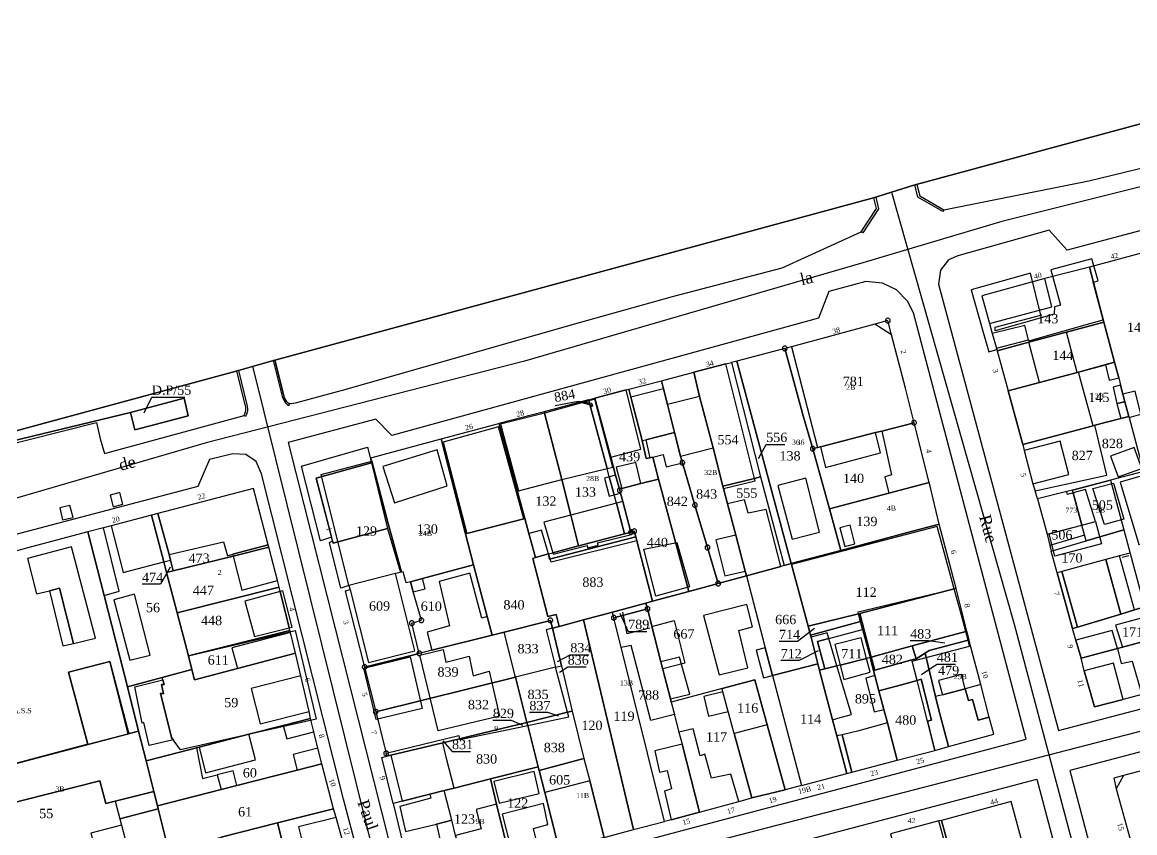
# Model space of a CAD drawing. Extents: x 351895 to 352714, y 545172 to 545744.
# Drawn here: x 352239.9 to 352478.6, y 545570.4 to 545744.2 of the extents above; entities that cross this region are included whole.
import ezdxf

# ---------------------------------------------------------------- set-up
doc = ezdxf.new("R2010")
doc.units = 0
doc.linetypes.add('CONTINU', pattern=[0])
doc.layers.get('0').update_dxf_attribs({"linetype": 'CONTINU'})
for name, color, linetype in [('1LIEUDIT', 7, 'CONTINU'), ('1PARCELLE', 7, 'CONTINU'), ('1SECTION', 7, 'CONTINU'), ('1SUBDSECT', 7, 'CONTINU'), ('1TRONFLUV', 7, 'CONTINU'), ('1ZONCOMM', 7, 'CONTINU'), ('3BATIDUR', 7, 'CONTINU'), ('3BATILEGER', 7, 'CONTINU'), ('3BORNE', 7, 'CONTINU'), ('3DPTEX', 7, 'CONTINU'), ('3ENSIMMO', 7, 'CONTINU'), ('3FLECHEPAR', 7, 'CONTINU'), ('3MURNONMI', 7, 'CONTINU'), ('3NUMVOIE', 7, 'CONTINU'), ('3PARCELLETEX', 7, 'CONTINU'), ('3PONT', 7, 'CONTINU'), ('3SENTIER', 7, 'CONTINU'), ('3TOPOLINE', 7, 'CONTINU'), ('3ZONCOMMTEX', 7, 'CONTINU')]:
    doc.layers.add(name, color=color, linetype=linetype)
doc.styles.get("Standard").update_dxf_attribs({"font": 'Times New Roman'})

# ---------------------------------------------------------------- blocks, each defined once
blk = doc.blocks.new('BORLIPRO')
blk.add_lwpolyline([(-0.07, 0.5), (-0.19, 0.47), (-0.31, 0.4), (-0.4, 0.31), (-0.47, 0.19), (-0.5, 0.07), (-0.5, -0.07), (-0.47, -0.19), (-0.4, -0.31), (-0.31, -0.4), (-0.19, -0.47), (-0.07, -0.5), (0.07, -0.5), (0.19, -0.47), (0.31, -0.4), (0.4, -0.31), (0.47, -0.19), (0.5, -0.07), (0.5, 0.07), (0.47, 0.19), (0.4, 0.31), (0.31, 0.4), (0.19, 0.47), (0.07, 0.5)], close=True)
blk = doc.blocks.new('MURNOMI')
blk.add_line((-0.75, 0.5), (0.75, 0.5))

msp = doc.modelspace()

# ---------------------------------------------------------------- linework, layer by layer
at = {"layer": '1LIEUDIT'}
msp.add_lwpolyline([(352167.6, 545176.45), (352271.47, 545200.33), (352277.59, 545178), (352369.05, 545201.61), (352548.9, 545248.03), (352713.57, 545288.68), (352691.41, 545375.12), (352651.37, 545367.44), (352560.02, 545744.2), (352557.07, 545743.31), (352431.25, 545709.25), (352422.55, 545706.55), (352293.29, 545671.55), (352285.77, 545669.4), (352171.76, 545638.49)], dxfattribs=at)
at = {"layer": '1PARCELLE'}
for points in [[(352468.92, 545691.67), (352472.04, 545679.92), (352474.31, 545671.31), (352475.19, 545667.92), (352475.6, 545666.37), (352476.1, 545664.43), (352476.52, 545662.83), (352477.34, 545659.69), (352477.41, 545659.44), (352480.54, 545647.85), (352484.85, 545648.96), (352490.68, 545650.56), (352492.13, 545650.96), (352488.48, 545664.77), (352480.61, 545694.83), (352468.92, 545691.67)], [(352468.92, 545691.67), (352459.38, 545689.22), (352445.82, 545685.53), (352447.45, 545679.59), (352448.05, 545677.47), (352448.95, 545674.3), (352449.1, 545673.76), (352455.9, 545675.62), (352472.04, 545679.92), (352468.92, 545691.67)], [(352403.54, 545674.24), (352407.5, 545659.81), (352409.52, 545652.74), (352410.55, 545653.01), (352411.21, 545653.18), (352423.03, 545656.21), (352424.34, 545656.55), (352431.27, 545658.33), (352429.43, 545665.71), (352426.44, 545677.19), (352425.65, 545680.23), (352422.87, 545679.47), (352405, 545674.63), (352403.54, 545674.24)], [(352472.04, 545679.92), (352455.9, 545675.62), (352449.1, 545673.76), (352451.46, 545665.17), (352458.23, 545666.97), (352466.55, 545669.16), (352472.38, 545670.77), (352474.31, 545671.31), (352472.04, 545679.92)], [(352393.23, 545671.53), (352404.94, 545628.12), (352415.57, 545630.95), (352413.13, 545639.88), (352409.52, 545652.74), (352407.5, 545659.81), (352403.54, 545674.24), (352393.23, 545671.53)], [(352393.23, 545671.53), (352392.07, 545671.24), (352398.36, 545646.72), (352403.39, 545627.69), (352404.94, 545628.12), (352393.23, 545671.53)], [(352477.34, 545659.69), (352475.65, 545659.24), (352470.11, 545657.78), (352469.7, 545657.67), (352454.62, 545653.64), (352451.46, 545665.17), (352458.23, 545666.97), (352466.55, 545669.16), (352472.38, 545670.77), (352474.31, 545671.31), (352475.19, 545667.92), (352475.6, 545666.37), (352476.1, 545664.43), (352476.52, 545662.83), (352477.34, 545659.69)], [(352390.24, 545644.74), (352390.38, 545644.21), (352391.24, 545640.92), (352393, 545634.22), (352395.01, 545626.52), (352395.29, 545625.48), (352389.24, 545623.85), (352386.95, 545631.57), (352384.25, 545640.66), (352381.55, 545649.76), (352381.18, 545651.19), (352379.86, 545656.22), (352378.35, 545662.24), (352377.51, 545665.58), (352377.11, 545667.34), (352384.03, 545669.17), (352385.26, 545663.96), (352388.19, 545652.94), (352390.24, 545644.74)], [(352398.36, 545646.72), (352397.05, 545646.4), (352390.24, 545644.74), (352388.19, 545652.94), (352385.26, 545663.96), (352384.03, 545669.17), (352390.9, 545670.94), (352392.07, 545671.24), (352398.36, 545646.72)], [(352389.24, 545623.85), (352382.92, 545622.15), (352376.47, 545646.26), (352375.22, 545650.95), (352374.57, 545650.81), (352373.8, 545650.64), (352372.92, 545654.49), (352370.47, 545663.83), (352370.04, 545665.52), (352377.11, 545667.34), (352377.51, 545665.58), (352378.35, 545662.24), (352379.86, 545656.22), (352381.18, 545651.19), (352381.55, 545649.76), (352384.25, 545640.66), (352386.95, 545631.57), (352389.24, 545623.85)], [(352376.47, 545646.26), (352372.65, 545645.28), (352368.53, 545644.22), (352368.04, 545644.09), (352367.24, 545647.07), (352366.19, 545650.95), (352362.78, 545663.61), (352369.46, 545665.37), (352370.04, 545665.52), (352370.47, 545663.83), (352372.92, 545654.49), (352373.8, 545650.64), (352374.57, 545650.81), (352375.22, 545650.95), (352376.47, 545646.26)], [(352359.29, 545631.93), (352359.34, 545631.95), (352369.16, 545634.51), (352367.4, 545641.08), (352366.92, 545642.85), (352365.88, 545646.72), (352365.4, 545648.5), (352361.49, 545663.04), (352361.43, 545663.24), (352351.92, 545660.66), (352351.94, 545660.41), (352355.7, 545646.14), (352357.63, 545638.51), (352359.29, 545631.93)], [(352352.86, 545630.18), (352353.73, 545630.42), (352359.29, 545631.93), (352359.34, 545631.95), (352369.16, 545634.51), (352367.4, 545641.08), (352366.92, 545642.85), (352365.88, 545646.72), (352365.4, 545648.5), (352361.49, 545663.04), (352361.43, 545663.24), (352362.78, 545663.61), (352366.19, 545650.95), (352367.24, 545647.07), (352368.04, 545644.09), (352368.28, 545643.2), (352368.75, 545641.44), (352370.52, 545634.87), (352371.24, 545635.06), (352371.55, 545633.87), (352353.05, 545629.06), (352352.86, 545630.18)], [(352350.03, 545629.41), (352352.86, 545630.18), (352353.73, 545630.42), (352359.29, 545631.93), (352357.63, 545638.51), (352355.7, 545646.14), (352351.94, 545660.41), (352351.92, 545660.66), (352342.19, 545658.16), (352347.74, 545637.8), (352348.61, 545634.61), (352350.03, 545629.41)], [(352480.54, 545647.85), (352473.46, 545646.03), (352465.29, 545643.88), (352464.08, 545643.57), (352457.77, 545642), (352457.25, 545643.69), (352472.67, 545647.05), (352470.11, 545657.78), (352475.65, 545659.24), (352477.34, 545659.69), (352477.41, 545659.44), (352480.54, 545647.85)], [(352355.15, 545614.65), (352353.66, 545614.24), (352353.25, 545615.94), (352343.31, 545613.41), (352340.71, 545612.75), (352339.65, 545616.77), (352336.74, 545627.84), (352335.03, 545634.48), (352329.76, 545654.86), (352342.19, 545658.16), (352347.74, 545637.8), (352348.61, 545634.61), (352350.03, 545629.41), (352349.45, 545629.25), (352352.7, 545616.76), (352354.49, 545617.22), (352355.15, 545614.65)], [(352409.52, 545652.74), (352413.13, 545639.88), (352425.9, 545643.25), (352434.51, 545645.53), (352431.27, 545658.33), (352424.34, 545656.55), (352423.03, 545656.21), (352411.21, 545653.18), (352410.55, 545653.01), (352409.52, 545652.74)], [(352470.11, 545657.78), (352469.7, 545657.67), (352454.62, 545653.64), (352454.9, 545652.37), (352456.79, 545645.21), (352457.25, 545643.69), (352472.67, 545647.05), (352470.11, 545657.78)], [(352336.74, 545627.84), (352325.78, 545624.91), (352323.22, 545624.22), (352322.25, 545623.97), (352321.63, 545626.39), (352321.29, 545626.3), (352318.41, 545636.72), (352314.89, 545650.06), (352314.69, 545650.83), (352329.76, 545654.86), (352335.03, 545634.48), (352336.74, 545627.84)], [(352321.29, 545626.3), (352319.98, 545625.97), (352310.01, 545623.4), (352304.05, 545647.22), (352314.89, 545650.06), (352318.41, 545636.72), (352321.29, 545626.3)], [(352484.85, 545648.96), (352480.54, 545647.85), (352473.46, 545646.03), (352476.3, 545635.39), (352480.75, 545618.86), (352481.39, 545616.76), (352482.67, 545611.97), (352485.58, 545601.45), (352487.03, 545601.83), (352492.87, 545603.43), (352496.95, 545604.43), (352493.73, 545616.16), (352484.85, 545648.96)], [(352382.92, 545622.15), (352375.15, 545620.05), (352371.79, 545632.97), (352371.55, 545633.87), (352371.24, 545635.06), (352370.52, 545634.87), (352368.75, 545641.44), (352368.28, 545643.2), (352368.04, 545644.09), (352368.53, 545644.22), (352372.65, 545645.28), (352376.47, 545646.26), (352382.92, 545622.15)], [(352403.39, 545627.69), (352402.67, 545627.5), (352395.29, 545625.48), (352395.01, 545626.52), (352393, 545634.22), (352391.24, 545640.92), (352390.38, 545644.21), (352390.24, 545644.74), (352397.05, 545646.4), (352398.36, 545646.72), (352403.39, 545627.69)], [(352413.13, 545639.88), (352415.57, 545630.95), (352429.88, 545634.77), (352436.7, 545636.58), (352434.71, 545644.7), (352434.51, 545645.53), (352425.9, 545643.25), (352413.13, 545639.88)], [(352476.3, 545635.39), (352468.18, 545633), (352467.29, 545636.37), (352465.45, 545643.28), (352465.29, 545643.88), (352473.46, 545646.03), (352476.3, 545635.39)], [(352272.31, 545626.56), (352285.17, 545629.74), (352292.79, 545631.63), (352292.67, 545632.11), (352289.51, 545644.26), (352269, 545638.89), (352271.41, 545630.06), (352271.72, 545628.85), (352272.31, 545626.56)], [(352465.29, 545643.88), (352464.08, 545643.57), (352457.77, 545642), (352459.87, 545634.42), (352460.7, 545630.76), (352468.18, 545633), (352467.29, 545636.37), (352465.45, 545643.28), (352465.29, 545643.88)], [(352253.96, 545634.93), (352257.44, 545621.31), (352262.45, 545601.73), (352276.31, 545605.4), (352275.54, 545608.35), (352273.14, 545617.54), (352270.87, 545626.21), (352270.28, 545628.48), (352267.64, 545638.54), (352258.94, 545636.24), (352257.3, 545635.81), (352253.96, 545634.93)], [(352267.64, 545638.54), (352270.28, 545628.48), (352270.87, 545626.21), (352272.31, 545626.56), (352271.72, 545628.85), (352271.41, 545630.06), (352269, 545638.89), (352267.64, 545638.54)], [(352404.94, 545628.12), (352404.99, 545627.92), (352408.58, 545614.74), (352419.37, 545617.36), (352419.66, 545617.44), (352439.9, 545622.69), (352440.29, 545622.79), (352436.7, 545636.58), (352429.88, 545634.77), (352415.57, 545630.95), (352404.94, 545628.12)], [(352216.02, 545624.88), (352226.85, 545582.16), (352227.23, 545580.66), (352228.8, 545574.5), (352230.72, 545566.99), (352230.77, 545566.8), (352232.62, 545559.57), (352232.94, 545558.31), (352233.08, 545557.78), (352236.08, 545546.26), (352238.39, 545537.4), (352276.22, 545547.11), (352272.51, 545561.81), (352271.29, 545566.66), (352269.05, 545575.54), (352268.89, 545576.17), (352268.12, 545579.22), (352266.46, 545585.82), (352264.86, 545592.18), (352262.45, 545601.73), (352257.44, 545621.31), (352253.96, 545634.93), (352216.02, 545624.88)], [(352354.49, 545617.22), (352352.7, 545616.76), (352349.45, 545629.25), (352350.03, 545629.41), (352352.86, 545630.18), (352353.05, 545629.06), (352371.55, 545633.87), (352371.79, 545632.97), (352375.15, 545620.05), (352373.74, 545619.67), (352366.55, 545617.73), (352360.32, 545616.05), (352355.15, 545614.65), (352354.49, 545617.22)], [(352480.75, 545618.86), (352478.59, 545618.2), (352475.67, 545617.3), (352466.33, 545614.49), (352465.31, 545614.22), (352461.99, 545626.13), (352460.7, 545630.76), (352468.18, 545633), (352476.3, 545635.39), (352480.75, 545618.86)], [(352270.87, 545626.21), (352273.14, 545617.54), (352295.03, 545623.06), (352294.67, 545624.47), (352292.79, 545631.63), (352285.17, 545629.74), (352272.31, 545626.56), (352270.87, 545626.21)], [(352323.22, 545624.22), (352322.25, 545623.97), (352321.63, 545626.39), (352321.29, 545626.3), (352319.98, 545625.97), (352310.01, 545623.4), (352310.23, 545622.53), (352309.18, 545622.21), (352313.35, 545605.93), (352325.09, 545608.86), (352323.5, 545615.35), (352325.56, 545615.97), (352323.8, 545622.04), (352323.22, 545624.22)], [(352340.71, 545612.75), (352327.81, 545609.54), (352325.09, 545608.86), (352323.5, 545615.35), (352325.56, 545615.97), (352323.8, 545622.04), (352323.22, 545624.22), (352325.78, 545624.91), (352336.74, 545627.84), (352339.65, 545616.77), (352340.71, 545612.75)], [(352404.94, 545628.12), (352403.39, 545627.69), (352402.67, 545627.5), (352395.29, 545625.48), (352399.36, 545610.05), (352400.93, 545604.1), (352410.61, 545606.64), (352409.17, 545612.37), (352409.06, 545612.8), (352408.58, 545614.74), (352404.99, 545627.92), (352404.94, 545628.12)], [(352400.93, 545604.1), (352407.12, 545580.55), (352403.64, 545579.64), (352399.77, 545593.53), (352397.09, 545603.17), (352390.07, 545601.31), (352379.17, 545598.41), (352378.99, 545599.14), (352376.96, 545607.09), (352374.07, 545618.41), (352373.74, 545619.67), (352375.15, 545620.05), (352382.92, 545622.15), (352389.24, 545623.85), (352395.29, 545625.48), (352399.36, 545610.05), (352400.93, 545604.1)], [(352273.14, 545617.54), (352275.54, 545608.35), (352297.35, 545613.74), (352297.2, 545614.33), (352295.26, 545622.13), (352295.03, 545623.06), (352273.14, 545617.54)], [(352440.29, 545622.79), (352439.9, 545622.69), (352419.66, 545617.44), (352419.37, 545617.36), (352419.82, 545615.67), (352420.25, 545614.02), (352421.85, 545607.98), (352422.11, 545608.05), (352430.9, 545610.46), (352442.38, 545613.56), (352442.6, 545613.62), (352440.29, 545622.79)], [(352374.07, 545618.41), (352366.85, 545616.5), (352366.55, 545617.73), (352373.74, 545619.67), (352374.07, 545618.41)], [(352482.67, 545611.97), (352476, 545610.2), (352474.93, 545609.93), (352467.11, 545607.82), (352466, 545611.72), (352465.31, 545614.22), (352466.33, 545614.49), (352475.67, 545617.3), (352478.59, 545618.2), (352480.75, 545618.86), (352481.39, 545616.76), (352482.67, 545611.97)], [(352366.55, 545617.73), (352360.32, 545616.05), (352371.08, 545571.08), (352377.75, 545572.84), (352366.85, 545616.5), (352366.55, 545617.73)], [(352379.17, 545598.41), (352380.82, 545591.97), (352381.48, 545589.4), (352385.2, 545574.81), (352379.16, 545573.21), (352377.75, 545572.84), (352366.85, 545616.5), (352374.07, 545618.41), (352376.96, 545607.09), (352378.99, 545599.14), (352379.17, 545598.41)], [(352408.58, 545614.74), (352409.06, 545612.8), (352419.82, 545615.67), (352419.37, 545617.36), (352408.58, 545614.74)], [(352353.66, 545614.24), (352352.36, 545613.89), (352354.33, 545605.91), (352345.71, 545603.76), (352343.31, 545613.41), (352353.25, 545615.94), (352353.66, 545614.24)], [(352353.66, 545614.24), (352352.36, 545613.89), (352354.33, 545605.91), (352355.59, 545606.22), (352353.66, 545614.24)], [(352360.32, 545616.05), (352355.15, 545614.65), (352353.66, 545614.24), (352355.59, 545606.22), (352357.94, 545596.5), (352360.4, 545586.36), (352360.41, 545586.31), (352361.69, 545581.52), (352364.79, 545569.41), (352371.08, 545571.08), (352360.32, 545616.05)], [(352409.06, 545612.8), (352409.17, 545612.37), (352410.61, 545606.64), (352410.96, 545605.23), (352411.02, 545605.25), (352412.12, 545605.53), (352410.56, 545611.43), (352412.97, 545612.08), (352420.25, 545614.02), (352419.82, 545615.67), (352409.06, 545612.8)], [(352421.85, 545607.98), (352421.08, 545607.79), (352415.43, 545606.36), (352414.73, 545606.18), (352412.12, 545605.53), (352410.56, 545611.43), (352412.97, 545612.08), (352420.25, 545614.02), (352421.85, 545607.98)], [(352275.54, 545608.35), (352276.31, 545605.4), (352276.88, 545603.22), (352286.08, 545605.62), (352298.56, 545608.89), (352297.45, 545613.35), (352297.35, 545613.74), (352275.54, 545608.35)], [(352343.31, 545613.41), (352340.71, 545612.75), (352327.81, 545609.54), (352325.09, 545608.86), (352313.35, 545605.93), (352315.75, 545596.37), (352345.71, 545603.76), (352343.31, 545613.41)], [(352430.9, 545610.46), (352431.76, 545607.73), (352433.63, 545608.92), (352434.51, 545609.47), (352442.87, 545611.67), (352443.08, 545611.73), (352442.6, 545613.62), (352442.38, 545613.56), (352430.9, 545610.46)], [(352433.63, 545608.92), (352433.86, 545607.98), (352435.88, 545599.59), (352436.51, 545596.97), (352438.66, 545588.9), (352448.42, 545591.51), (352447.43, 545595.22), (352445.59, 545602.19), (352443.4, 545610.47), (352443.08, 545611.73), (352442.87, 545611.67), (352434.51, 545609.47), (352433.63, 545608.92)], [(352485.58, 545601.45), (352480.15, 545600.06), (352476.14, 545598.98), (352469.99, 545597.39), (352467.79, 545605.15), (352467.11, 545607.82), (352474.93, 545609.93), (352476, 545610.2), (352482.67, 545611.97), (352485.58, 545601.45)], [(352430.9, 545610.46), (352422.11, 545608.05), (352421.85, 545607.98), (352422.6, 545605.17), (352422.84, 545605.24), (352430.79, 545607.46), (352431.76, 545607.73), (352430.9, 545610.46)], [(352262.45, 545601.73), (352264.86, 545592.18), (352266.46, 545585.82), (352277.85, 545588.76), (352288.5, 545591.51), (352295.91, 545593.42), (352301.76, 545594.94), (352301.43, 545596.4), (352299.67, 545604.06), (352298.56, 545608.89), (352286.08, 545605.62), (352276.88, 545603.22), (352276.31, 545605.4), (352262.45, 545601.73)], [(352416.85, 545583.09), (352417.96, 545583.39), (352427.68, 545585.97), (352425.57, 545593.95), (352424.8, 545596.86), (352423.74, 545600.87), (352422.88, 545604.11), (352422.6, 545605.17), (352421.85, 545607.98), (352421.08, 545607.79), (352415.43, 545606.36), (352414.73, 545606.18), (352412.12, 545605.53), (352411.02, 545605.25), (352410.96, 545605.23), (352413.78, 545594.65), (352414.71, 545591.16), (352416.85, 545583.09)], [(352433.63, 545608.92), (352431.76, 545607.73), (352430.79, 545607.46), (352422.84, 545605.24), (352422.6, 545605.17), (352422.88, 545604.11), (352423.74, 545600.87), (352428.6, 545602.12), (352431.98, 545603.04), (352432.84, 545603.31), (352435.03, 545594.58), (352434.19, 545594.31), (352435.77, 545588.05), (352438.46, 545588.85), (352438.66, 545588.9), (352436.51, 545596.97), (352435.88, 545599.59), (352433.86, 545607.98), (352433.63, 545608.92)], [(352354.33, 545605.91), (352345.71, 545603.76), (352348.21, 545594.02), (352356.91, 545596.24), (352354.33, 545605.91)], [(352357.94, 545596.5), (352356.91, 545596.24), (352354.33, 545605.91), (352355.59, 545606.22), (352357.94, 545596.5)], [(352410.61, 545606.64), (352400.93, 545604.1), (352407.12, 545580.55), (352416.85, 545583.09), (352414.71, 545591.16), (352413.78, 545594.65), (352410.96, 545605.23), (352410.61, 545606.64)], [(352345.71, 545603.76), (352315.75, 545596.37), (352316.25, 545594.38), (352317.21, 545590.55), (352317.99, 545587.44), (352333.59, 545591.25), (352333.75, 545590.58), (352334.88, 545590.85), (352341.05, 545592.32), (352348.21, 545594.02), (352345.71, 545603.76)], [(352403.64, 545579.64), (352396.5, 545577.86), (352392.69, 545591.71), (352391.4, 545596.44), (352390.26, 545600.64), (352390.07, 545601.31), (352397.09, 545603.17), (352399.77, 545593.53), (352403.64, 545579.64)], [(352423.74, 545600.87), (352424.8, 545596.86), (352425.57, 545593.95), (352427.68, 545585.97), (352435.77, 545588.05), (352434.19, 545594.31), (352435.03, 545594.58), (352432.84, 545603.31), (352431.98, 545603.04), (352428.6, 545602.12), (352423.74, 545600.87)], [(352390.07, 545601.31), (352379.17, 545598.41), (352380.82, 545591.97), (352381.48, 545589.4), (352385.2, 545574.81), (352393.65, 545577.09), (352396.5, 545577.86), (352392.69, 545591.71), (352391.4, 545596.44), (352390.26, 545600.64), (352390.07, 545601.31)], [(352266.46, 545585.82), (352268.12, 545579.22), (352268.89, 545576.17), (352282.6, 545579.67), (352285.94, 545580.52), (352298.88, 545583.82), (352304.16, 545585.17), (352303.33, 545588.57), (352302.48, 545592.02), (352301.76, 545594.94), (352295.91, 545593.42), (352288.5, 545591.51), (352277.85, 545588.76), (352266.46, 545585.82)], [(352356.91, 545596.24), (352348.21, 545594.02), (352348.36, 545593.42), (352348.42, 545593.43), (352357.18, 545595.24), (352356.91, 545596.24)], [(352360.4, 545586.36), (352350.79, 545583.79), (352350.58, 545584.56), (352348.36, 545593.42), (352348.42, 545593.43), (352357.18, 545595.24), (352356.91, 545596.24), (352357.94, 545596.5), (352360.4, 545586.36)], [(352340.35, 545581.97), (352332.55, 545579.99), (352330.46, 545579.46), (352327.36, 545578.67), (352321.45, 545577.17), (352319.51, 545576.68), (352317.08, 545586.54), (352318.13, 545586.86), (352319.01, 545587.07), (352330.15, 545589.72), (352333.75, 545590.58), (352333.81, 545590.37), (352348.36, 545593.42), (352350.58, 545584.56), (352340.35, 545581.97)], [(352348.21, 545594.02), (352341.05, 545592.32), (352334.88, 545590.85), (352333.75, 545590.58), (352333.81, 545590.37), (352348.36, 545593.42), (352348.21, 545594.02)], [(352333.75, 545590.58), (352330.15, 545589.72), (352319.01, 545587.07), (352318.13, 545586.86), (352317.99, 545587.44), (352333.59, 545591.25), (352333.75, 545590.58)], [(352364.79, 545569.41), (352355.13, 545566.82), (352352.05, 545579.05), (352350.79, 545583.79), (352360.4, 545586.36), (352360.41, 545586.31), (352361.69, 545581.52), (352364.79, 545569.41)], [(352490.11, 545586.3), (352488.51, 545585.89), (352476.21, 545582.68), (352474.14, 545582.09), (352474.67, 545579.85), (352480.03, 545560.56), (352487.04, 545562.41), (352493.76, 545564.19), (352495.12, 545564.54), (352495.75, 545564.7), (352492.89, 545575.65), (352490.11, 545586.3)], [(352268.89, 545576.17), (352269.05, 545575.54), (352271.29, 545566.66), (352282.57, 545569.49), (352294.7, 545572.53), (352306.72, 545575.55), (352304.16, 545585.17), (352298.88, 545583.82), (352285.94, 545580.52), (352282.6, 545579.67), (352268.89, 545576.17)], [(352355.13, 545566.82), (352350.97, 545565.74), (352345.45, 545564.29), (352344.77, 545564.11), (352341.69, 545576.55), (352340.35, 545581.97), (352350.58, 545584.56), (352350.79, 545583.79), (352352.05, 545579.05), (352355.13, 545566.82)], [(352344.77, 545564.11), (352334.97, 545561.49), (352332.87, 545569.84), (352332.06, 545573.09), (352330.46, 545579.46), (352332.55, 545579.99), (352340.35, 545581.97), (352341.69, 545576.55), (352344.77, 545564.11)], [(352330.46, 545579.46), (352327.36, 545578.67), (352321.45, 545577.17), (352319.51, 545576.68), (352323.87, 545558.64), (352331.43, 545560.58), (352334.97, 545561.49), (352332.87, 545569.84), (352332.06, 545573.09), (352330.46, 545579.46)], [(352437.18, 545573.06), (352438.75, 545567.31), (352440.55, 545560.74), (352455.38, 545564.97), (352452.1, 545577.1), (352437.18, 545573.06)], [(352306.72, 545575.55), (352294.7, 545572.53), (352297.32, 545562.08), (352301.35, 545563.08), (352309.63, 545565.14), (352307.25, 545573.67), (352306.72, 545575.55)], [(352294.7, 545572.53), (352282.57, 545569.49), (352285.82, 545556.24), (352287.37, 545549.92), (352299.62, 545553.07), (352297.5, 545561.35), (352297.32, 545562.08), (352294.7, 545572.53)], [(352428.96, 545553.94), (352429.12, 545552.54), (352431.77, 545541.23), (352444.79, 545545.04), (352440.55, 545560.74), (352438.75, 545567.31), (352437.18, 545573.06), (352436.59, 545572.95), (352426.19, 545570.18), (352427.77, 545564.44), (352428.96, 545553.94)]]:
    msp.add_lwpolyline(points, close=True, dxfattribs=at)
at = {"layer": '1SECTION'}
msp.add_lwpolyline([(352171.76, 545638.49), (352285.77, 545669.4), (352293.29, 545671.55), (352422.55, 545706.55), (352431.25, 545709.25), (352557.07, 545743.31), (352560.02, 545744.2), (352651.37, 545367.44), (352691.41, 545375.12), (352713.57, 545288.68), (352548.9, 545248.03), (352369.05, 545201.61), (352277.59, 545178), (352271.47, 545200.33), (352167.6, 545176.45)], dxfattribs=at)
at = {"layer": '1SUBDSECT'}
msp.add_lwpolyline([(352171.76, 545638.49), (352285.77, 545669.4), (352293.29, 545671.55), (352422.55, 545706.55), (352431.25, 545709.25), (352557.07, 545743.31), (352560.02, 545744.2), (352651.37, 545367.44), (352691.41, 545375.12), (352713.57, 545288.68), (352548.9, 545248.03), (352369.05, 545201.61), (352277.59, 545178), (352271.47, 545200.33), (352167.6, 545176.45)], dxfattribs=at)
at = {"layer": '1TRONFLUV'}
for points in [[(352432.5, 545706.96), (352437.65, 545704.01), (352468.78, 545710.2), (352499.11, 545717.59), (352524.26, 545724.01), (352558.01, 545734.45), (352562.05, 545735.81), (352560.02, 545744.2), (352557.59, 545743.45), (352431.89, 545709.42), (352432.5, 545706.96)], [(352357.7, 545679.3), (352379.42, 545685.4), (352402.98, 545691.57), (352419.96, 545699.28), (352423.21, 545704.27), (352422.64, 545706.58), (352422.55, 545706.55), (352294.08, 545671.76), (352296, 545664.06), (352296.07, 545663.84), (352296.26, 545663.43), (352296.44, 545663.12), (352296.63, 545662.87), (352296.94, 545662.54), (352297.71, 545662.43), (352298.79, 545662.65), (352309.41, 545665.54), (352357.7, 545679.3)]]:
    msp.add_lwpolyline(points, close=True, dxfattribs=at)
for points in [[(352198.27, 545643.87), (352255.8, 545658.41), (352256.64, 545654.91), (352257.51, 545651.72), (352287.49, 545659.86), (352287.66, 545660.24), (352287.78, 545660.67), (352287.84, 545661.06), (352287.84, 545661.57), (352287.78, 545662.01), (352287.75, 545662.15), (352285.94, 545669.45), (352285.77, 545669.4), (352172.12, 545638.59)], [(352172.12, 545638.59), (352263.11, 545660.5), (352274.65, 545663.57), (352275.47, 545659.8), (352264.05, 545656.81), (352263.11, 545660.5), (352172.12, 545638.59)]]:
    msp.add_lwpolyline(points, dxfattribs=at)
at = {"layer": '1ZONCOMM'}
for points in [[(352563.19, 545731.13), (352524.6, 545720.03), (352450.15, 545701.45), (352420.3, 545692.61), (352347.69, 545671.52), (352279.35, 545654.05), (352231.96, 545640.2), (352180.87, 545626.41), (352140.48, 545611), (352090.43, 545595.89), (352039.19, 545585.06), (352005.88, 545577.83), (351993.95, 545575.51)], [(352426.41, 545707.74), (352452.75, 545615.13), (352488.26, 545481.76), (352512.63, 545388.13), (352530.44, 545324), (352536.51, 545297.8), (352543.06, 545268.62), (352546.42, 545253.01), (352547.48, 545247.66)], [(352384.33, 545284.56), (352361.37, 545372.57), (352331.26, 545501.67), (352289.41, 545670.44)], [(352589.69, 545621.81), (352532.29, 545605.7), (352356.71, 545560.28), (352205.25, 545519.23), (352194.02, 545514.85)]]:
    msp.add_lwpolyline(points, dxfattribs=at)
at = {"layer": '3BATIDUR'}
for points in [[(352455.83, 545676.11), (352455.88, 545675.92), (352468.5, 545679.47), (352471.89, 545680.41), (352469.7, 545688.47), (352470.78, 545688.73), (352469.41, 545693.44), (352460.64, 545691.13), (352462.7, 545683.55), (352461.41, 545683.18), (352461.35, 545681.59), (352448.71, 545678.01), (352448.71, 545678.79), (352458.49, 545681.38), (352456.25, 545690.41), (352443.53, 545686.8), (352446.07, 545677.99), (352447.3, 545673.56), (352449.03, 545674.02), (352448.95, 545674.3), (352455.83, 545676.11)], [(352459.38, 545689.22), (352445.82, 545685.53), (352447.45, 545679.59), (352460.88, 545683.2), (352459.38, 545689.22)], [(352405, 545674.63), (352410.55, 545653.01), (352411.21, 545653.18), (352423.03, 545656.21), (352424.34, 545656.55), (352431.27, 545658.33), (352429.43, 545665.71), (352426.44, 545677.19), (352422.87, 545679.47), (352405, 545674.63)], [(352474.31, 545671.31), (352466.55, 545669.16), (352466.27, 545669.09), (352463.99, 545677.78), (352472.04, 545679.92), (352474.31, 545671.31)], [(352455.9, 545675.62), (352449.1, 545673.76), (352451.46, 545665.17), (352458.23, 545666.97), (352455.9, 545675.62)], [(352474.31, 545671.31), (352472.38, 545670.77), (352473.13, 545667.44), (352475.19, 545667.92), (352474.31, 545671.31)], [(352390.9, 545670.94), (352384.03, 545669.17), (352385.26, 545663.96), (352388.19, 545652.94), (352390.24, 545644.74), (352397.05, 545646.4), (352390.9, 545670.94)], [(352458.23, 545666.97), (352451.46, 545665.17), (352454.62, 545653.64), (352469.7, 545657.67), (352466.55, 545669.16), (352458.23, 545666.97)], [(352369.46, 545665.37), (352362.78, 545663.61), (352366.19, 545650.95), (352372.66, 545652.67), (352369.46, 545665.37)], [(352377.51, 545665.58), (352370.47, 545663.83), (352372.92, 545654.49), (352373.74, 545654.69), (352379.86, 545656.22), (352378.35, 545662.24), (352377.51, 545665.58)], [(352263.11, 545660.5), (352264.05, 545656.81), (352275.47, 545659.8), (352274.65, 545663.57), (352263.11, 545660.5)], [(352361.49, 545663.04), (352351.94, 545660.41), (352355.7, 545646.14), (352365.4, 545648.5), (352361.49, 545663.04)], [(352361.49, 545663.04), (352365.4, 545648.5), (352366.64, 545648.8), (352362.74, 545663.39), (352361.49, 545663.04)], [(352385.26, 545663.96), (352378.35, 545662.24), (352379.86, 545656.22), (352381.18, 545651.19), (352388.19, 545652.94), (352385.26, 545663.96)], [(352351.94, 545660.41), (352342.53, 545658.04), (352346.4, 545643.75), (352355.7, 545646.14), (352351.94, 545660.41)], [(352347.53, 545637.74), (352342.12, 545657.42), (352330.21, 545654.15), (352335.33, 545634.56), (352347.53, 545637.74)], [(352425.9, 545643.25), (352434.51, 545645.53), (352431.27, 545658.33), (352424.34, 545656.55), (352426.45, 545647.12), (352425.01, 545646.7), (352425.9, 545643.25)], [(352411.21, 545653.18), (352412.3, 545648.75), (352424.11, 545651.84), (352423.03, 545656.21), (352411.21, 545653.18)], [(352306.27, 545633.82), (352303.88, 545633), (352299.84, 545648.98), (352313.98, 545653.07), (352314.81, 545649.75), (352302.98, 545646.46), (352306.27, 545633.82)], [(352317.3, 545648.92), (352319.81, 545641.15), (352331.1, 545644.83), (352328.97, 545652.54), (352317.3, 545648.92)], [(352454.9, 545652.37), (352456.79, 545645.21), (352464.48, 545647.24), (352462.6, 545654.35), (352454.9, 545652.37)], [(352473.44, 545651.14), (352475.05, 545646.7), (352480.17, 545648.48), (352478.54, 545653.02), (352473.44, 545651.14)], [(352372.65, 545645.28), (352371.54, 545649.8), (352367.36, 545648.78), (352368.53, 545644.22), (352372.65, 545645.28)], [(352306.62, 545632.48), (352302.98, 545646.46), (352314.81, 545649.75), (352318.27, 545635.67), (352306.62, 545632.48)], [(352486.81, 545637.52), (352483.69, 545647.92), (352475.52, 545645.56), (352479.54, 545632.19), (352480.32, 545632.36), (352480.24, 545632.77), (352483.51, 545633.38), (352482.88, 545636.8), (352486.81, 545637.52)], [(352397.05, 545646.4), (352390.24, 545644.74), (352390.38, 545644.21), (352397.17, 545645.9), (352397.05, 545646.4)], [(352472.16, 545636.48), (352469.62, 545644.2), (352474.07, 545645.34), (352476.33, 545637.65), (352472.16, 545636.48)], [(352258.75, 545642.82), (352259.4, 545640.3), (352261.48, 545640.84), (352260.84, 545643.36), (352258.75, 545642.82)], [(352269, 545638.89), (352271.41, 545630.06), (352283.05, 545632.79), (352283.91, 545629.81), (352285.07, 545630.12), (352292.67, 545632.11), (352289.51, 545644.26), (352269, 545638.89)], [(352457.77, 545642), (352459.87, 545634.42), (352467.29, 545636.37), (352465.45, 545643.28), (352464.24, 545642.94), (352464.08, 545643.57), (352457.77, 545642)], [(352465.45, 545643.28), (352467.29, 545636.37), (352470.22, 545637.14), (352468.09, 545644.03), (352465.45, 545643.28)], [(352247.94, 545640.1), (352248.56, 545637.47), (352250.79, 545638.04), (352250.13, 545640.61), (352247.94, 545640.1)], [(352369.16, 545634.51), (352367.4, 545641.08), (352357.63, 545638.51), (352359.29, 545631.93), (352359.34, 545631.95), (352369.16, 545634.51)], [(352370.52, 545634.87), (352368.75, 545641.44), (352367.4, 545641.08), (352369.16, 545634.51), (352370.52, 545634.87)], [(352402.67, 545627.5), (352399.53, 545639.74), (352395.71, 545638.92), (352394.92, 545641.81), (352391.24, 545640.92), (352393, 545634.22), (352395.01, 545626.52), (352395.29, 545625.48), (352402.67, 545627.5)], [(352258.94, 545636.24), (352261.55, 545626.24), (352270.28, 545628.48), (352267.64, 545638.54), (352258.94, 545636.24)], [(352270.28, 545628.48), (352271.72, 545628.85), (352271.41, 545630.06), (352269, 545638.89), (352267.64, 545638.54), (352270.28, 545628.48)], [(352353.73, 545630.42), (352359.29, 545631.93), (352357.63, 545638.51), (352351.85, 545636.99), (352353.73, 545630.42)], [(352253.96, 545634.93), (352257.44, 545621.31), (352260.68, 545622.19), (352257.3, 545635.81), (352253.96, 545634.93)], [(352318.27, 545635.67), (352321.03, 545626.24), (352319.98, 545625.97), (352310.01, 545623.4), (352308.25, 545622.86), (352305.83, 545632.65), (352306.49, 545632.98), (352306.62, 545632.48), (352318.27, 545635.67)], [(352404.99, 545627.92), (352408.58, 545614.74), (352419.37, 545617.36), (352419.27, 545617.75), (352439.9, 545622.69), (352436.22, 545636.05), (352404.99, 545627.92)], [(352370.52, 545634.87), (352369.16, 545634.51), (352359.34, 545631.95), (352359.29, 545631.93), (352353.73, 545630.42), (352353.82, 545630.11), (352361.09, 545631.98), (352361.21, 545631.5), (352363.49, 545632.08), (352363.37, 545632.54), (352370.64, 545634.39), (352370.52, 545634.87)], [(352395.01, 545626.52), (352393, 545634.22), (352388.75, 545633.23), (352390.69, 545625.47), (352395.01, 545626.52)], [(352250.89, 545611.01), (352255.62, 545612.12), (352250.45, 545631.7), (352241.02, 545629.23), (352242.97, 545621.62), (352245.73, 545622.3), (352247.87, 545622.83), (352250.89, 545611.01)], [(352292.67, 545632.11), (352285.07, 545630.12), (352285.17, 545629.74), (352292.79, 545631.63), (352292.67, 545632.11)], [(352285.17, 545629.74), (352286.99, 545622.44), (352294.67, 545624.47), (352292.79, 545631.63), (352285.17, 545629.74)], [(352383.08, 545623.14), (352375.88, 545621.14), (352373.3, 545631.18), (352380.36, 545632.61), (352383.08, 545623.14)], [(352475.67, 545617.3), (352472.47, 545628.98), (352463.01, 545626.4), (352466.33, 545614.49), (352475.67, 545617.3)], [(352310.01, 545623.4), (352310.23, 545622.53), (352314.18, 545606.92), (352324.12, 545609.42), (352319.98, 545625.97), (352310.01, 545623.4)], [(352340.71, 545612.75), (352339.65, 545616.77), (352338.49, 545616.42), (352335.97, 545626.04), (352329.39, 545624.3), (352331.59, 545614.75), (352326.81, 545613.42), (352327.81, 545609.54), (352340.71, 545612.75)], [(352323.22, 545624.22), (352323.8, 545622.04), (352326.33, 545622.74), (352325.78, 545624.91), (352323.22, 545624.22)], [(352263.99, 545621.55), (352259.55, 545620.35), (352262.97, 545607.39), (352267.32, 545608.51), (352263.99, 545621.55)], [(352297.2, 545614.33), (352295.26, 545622.13), (352287.69, 545620.09), (352289.75, 545612.46), (352297.2, 545614.33)], [(352297.2, 545614.33), (352297.85, 545614.49), (352295.8, 545622.28), (352295.26, 545622.13), (352297.2, 545614.33)], [(352439.9, 545622.69), (352419.66, 545617.44), (352422.11, 545608.05), (352430.9, 545610.46), (352442.38, 545613.56), (352441.44, 545617.09), (352439.9, 545622.69)], [(352374.81, 545594.46), (352370.55, 545610.57), (352368.44, 545610.12), (352366.85, 545616.5), (352366.55, 545617.73), (352373.74, 545619.67), (352374.07, 545618.41), (352376.96, 545607.09), (352378.99, 545599.14), (352379.17, 545598.41), (352379.85, 545595.76), (352374.81, 545594.46)], [(352395.41, 545619.37), (352386.11, 545616.98), (352389.47, 545604.26), (352395.64, 545605.79), (352393.68, 545613.81), (352396.64, 545614.57), (352395.41, 545619.37)], [(352408.58, 545614.74), (352409.06, 545612.8), (352419.82, 545615.67), (352419.37, 545617.36), (352408.58, 545614.74)], [(352481.39, 545616.76), (352474.54, 545614.89), (352476, 545610.2), (352482.67, 545611.97), (352481.39, 545616.76)], [(352382.09, 545606.76), (352377.35, 545605.55), (352375.03, 545614.66), (352379.77, 545615.89), (352382.09, 545606.76)], [(352275.54, 545608.35), (352298.49, 545613.75), (352302.99, 545594.76), (352273.85, 545588.17), (352271.89, 545590.82), (352269.59, 545600.34), (352270.21, 545600.19), (352269.74, 545602.2), (352270.36, 545602.2), (352269.9, 545603.7), (352276.31, 545605.4), (352275.54, 545608.35)], [(352409.17, 545612.37), (352410.61, 545606.64), (352410.96, 545605.23), (352411.02, 545605.25), (352412.12, 545605.53), (352410.56, 545611.43), (352412.97, 545612.08), (352412.62, 545613.25), (352409.17, 545612.37)], [(352412.97, 545612.08), (352410.56, 545611.43), (352412.12, 545605.53), (352414.73, 545606.18), (352412.97, 545612.08)], [(352421.08, 545607.79), (352419.91, 545612.23), (352414.3, 545610.74), (352415.43, 545606.36), (352421.08, 545607.79)], [(352442.38, 545613.56), (352430.9, 545610.46), (352431.76, 545607.73), (352433.63, 545608.92), (352434.51, 545609.47), (352442.87, 545611.67), (352442.38, 545613.56)], [(352442.87, 545611.67), (352434.51, 545609.47), (352433.63, 545608.92), (352433.86, 545607.98), (352443.21, 545610.42), (352442.87, 545611.67)], [(352474.93, 545609.93), (352473.79, 545613.77), (352466, 545611.72), (352467.11, 545607.82), (352474.93, 545609.93)], [(352485.58, 545601.45), (352482.67, 545611.97), (352476, 545610.2), (352474.93, 545609.93), (352475.76, 545606.68), (352478.07, 545607.17), (352480.15, 545600.06), (352485.58, 545601.45)], [(352325.23, 545608.47), (352330.22, 545609.71), (352330.76, 545606.97), (352335.77, 545608.26), (352336.68, 545604.05), (352340.1, 545605.03), (352342.3, 545595.4), (352329.14, 545592.24), (352325.23, 545608.47)], [(352422.11, 545608.05), (352422.84, 545605.24), (352430.79, 545607.46), (352431.76, 545607.73), (352430.9, 545610.46), (352422.11, 545608.05)], [(352226.85, 545582.16), (352227.23, 545580.66), (352228.8, 545574.5), (352256.51, 545581.56), (352257.82, 545576.68), (352259.85, 545577.18), (352268.12, 545579.22), (352266.46, 545585.82), (352264.86, 545592.18), (352262.61, 545591.65), (352258.7, 545607.12), (352249.79, 545604.83), (352253.95, 545589.38), (352237.62, 545585.03), (352234.78, 545595.71), (352226, 545593.51), (352228.77, 545582.7), (352226.85, 545582.16)], [(352325.75, 545597.07), (352315.86, 545594.7), (352313.17, 545605.71), (352323.17, 545608.1), (352325.75, 545597.07)], [(352376.96, 545607.09), (352378.99, 545599.14), (352383.14, 545600.15), (352380.96, 545608.06), (352376.96, 545607.09)], [(352421.08, 545607.79), (352415.43, 545606.36), (352416.22, 545603.28), (352421.86, 545604.83), (352421.08, 545607.79)], [(352422.84, 545605.24), (352422.6, 545605.17), (352422.88, 545604.11), (352423.74, 545600.87), (352428.6, 545602.12), (352431.98, 545603.04), (352430.86, 545607.19), (352430.79, 545607.46), (352422.84, 545605.24)], [(352431.76, 545607.73), (352430.79, 545607.46), (352430.86, 545607.19), (352433.86, 545607.98), (352433.63, 545608.92), (352431.76, 545607.73)], [(352410.96, 545605.23), (352413.78, 545594.65), (352414.91, 545594.95), (352417.84, 545595.74), (352414.73, 545606.18), (352412.12, 545605.53), (352411.02, 545605.25), (352410.96, 545605.23)], [(352476.14, 545598.98), (352474.09, 545606.77), (352467.79, 545605.15), (352469.99, 545597.39), (352476.14, 545598.98)], [(352264.02, 545601.72), (352270.04, 545603.22), (352270.36, 545602.2), (352269.74, 545602.2), (352270.21, 545600.19), (352269.59, 545600.34), (352271.89, 545590.82), (352272.26, 545590.32), (352267.14, 545589.14), (352265.95, 545594.07), (352265.65, 545593.94), (352264.02, 545601.72)], [(352299.67, 545604.06), (352289.03, 545601.33), (352290.92, 545593.75), (352301.43, 545596.4), (352299.67, 545604.06)], [(352422.88, 545604.11), (352420.95, 545603.56), (352422.7, 545596.32), (352424.8, 545596.86), (352423.74, 545600.87), (352422.88, 545604.11)], [(352431.98, 545603.04), (352428.6, 545602.12), (352423.74, 545600.87), (352424.8, 545596.86), (352425.57, 545593.95), (352427.68, 545585.97), (352435.77, 545588.05), (352434.19, 545594.31), (352431.98, 545603.04)], [(352435.88, 545599.59), (352436.51, 545596.97), (352438.66, 545588.9), (352448.42, 545591.51), (352447.43, 545595.22), (352445.01, 545594.57), (352443.84, 545598.98), (352442.93, 545598.73), (352442.25, 545601.29), (352437.36, 545599.99), (352435.88, 545599.59)], [(352393.65, 545577.09), (352391.99, 545582.96), (352387.83, 545582.09), (352386.4, 545587.25), (352385.35, 545586.93), (352383.87, 545592.7), (352380.82, 545591.97), (352381.48, 545589.4), (352385.2, 545574.81), (352393.65, 545577.09)], [(352403.64, 545579.64), (352399.77, 545593.53), (352392.69, 545591.71), (352396.5, 545577.86), (352403.64, 545579.64)], [(352417.96, 545583.39), (352427.68, 545585.97), (352425.57, 545593.95), (352419.11, 545592.19), (352415.84, 545591.43), (352417.96, 545583.39)], [(352226.85, 545582.16), (352264.86, 545592.18), (352268.12, 545579.22), (352257.82, 545576.68), (352256.51, 545581.56), (352228.8, 545574.5), (352226.85, 545582.16)], [(352277.85, 545588.76), (352279.25, 545583.27), (352289.94, 545586.07), (352288.5, 545591.51), (352277.85, 545588.76)], [(352416.85, 545583.09), (352417.96, 545583.39), (352415.84, 545591.43), (352414.71, 545591.16), (352416.85, 545583.09)], [(352268.89, 545576.17), (352268.12, 545579.22), (352266.46, 545585.82), (352277.28, 545588.61), (352278.6, 545582.02), (352281.74, 545582.82), (352282.6, 545579.67), (352268.89, 545576.17)], [(352330.15, 545589.72), (352319.01, 545587.07), (352321.45, 545577.17), (352327.36, 545578.67), (352330.46, 545579.46), (352332.55, 545579.99), (352330.92, 545586.33), (352330.15, 545589.72)], [(352385.2, 545574.81), (352381.48, 545589.4), (352375.68, 545587.96), (352376.64, 545583.4), (352378.26, 545583.77), (352379.26, 545579.84), (352377.69, 545579.33), (352379.16, 545573.21), (352385.2, 545574.81)], [(352476.21, 545582.68), (352474.67, 545579.85), (352480.03, 545560.56), (352487.04, 545562.41), (352493.76, 545564.19), (352488.51, 545585.89), (352476.21, 545582.68)], [(352349.76, 545583.52), (352341.12, 545581.41), (352342.21, 545576.73), (352350.81, 545578.83), (352349.76, 545583.52)], [(352364.79, 545569.41), (352361.69, 545581.52), (352352.05, 545579.05), (352355.13, 545566.82), (352364.79, 545569.41)], [(352328.79, 545572.28), (352332.06, 545573.09), (352330.46, 545579.46), (352327.36, 545578.67), (352327.58, 545577.83), (352320.91, 545576.06), (352322.14, 545570.64), (352328.79, 545572.28)], [(352344.77, 545564.11), (352341.69, 545576.55), (352337.28, 545575.41), (352338.35, 545571.24), (352332.87, 545569.84), (352334.97, 545561.49), (352344.77, 545564.11)], [(352350.97, 545565.74), (352349.63, 545571.35), (352352.72, 545572.2), (352351.72, 545576.69), (352342.87, 545574.37), (352345.45, 545564.29), (352350.97, 545565.74)], [(352440.55, 545560.74), (352455.38, 545564.97), (352452.1, 545577.1), (352437.18, 545573.05), (352438.75, 545567.31), (352440.55, 545560.74)], [(352260.83, 545573.38), (352264.4, 545559.83), (352272.51, 545561.81), (352271.29, 545566.66), (352269.05, 545575.54), (352260.83, 545573.38)], [(352309.63, 545565.14), (352307.25, 545573.67), (352299.2, 545571.66), (352301.35, 545563.08), (352309.63, 545565.14)], [(352426.19, 545570.18), (352427.77, 545564.44), (352428.96, 545553.94), (352429.12, 545552.54), (352431.77, 545541.23), (352444.79, 545545.04), (352440.55, 545560.74), (352438.75, 545567.31), (352438.18, 545567.16), (352436.59, 545572.95), (352426.19, 545570.18)]]:
    msp.add_lwpolyline(points, close=True, dxfattribs=at)
at = {"layer": '3BATILEGER'}
for points in [[(352448.05, 545677.47), (352448.95, 545674.3), (352455.83, 545676.11), (352455.04, 545679.17), (352448.05, 545677.47)], [(352475.6, 545666.37), (352473.98, 545665.95), (352474.83, 545662.45), (352476.52, 545662.83), (352476.1, 545664.43), (352475.6, 545666.37)], [(352476.1, 545664.43), (352476.52, 545662.83), (352477.34, 545659.69), (352477.41, 545659.44), (352479.96, 545660.15), (352478.74, 545665.11), (352476.1, 545664.43)], [(352474.83, 545662.45), (352475.65, 545659.24), (352477.34, 545659.69), (352476.52, 545662.83), (352474.83, 545662.45)], [(352379.86, 545656.22), (352373.74, 545654.69), (352374.57, 545650.81), (352375.22, 545650.95), (352377.43, 545651.55), (352378.1, 545648.89), (352381.55, 545649.76), (352381.18, 545651.19), (352379.86, 545656.22)], [(352365.88, 545646.72), (352364.81, 545646.45), (352365.85, 545642.58), (352366.92, 545642.85), (352365.88, 545646.72)], [(352367.24, 545647.07), (352365.88, 545646.72), (352366.92, 545642.85), (352368.28, 545643.2), (352368.04, 545644.09), (352367.24, 545647.07)], [(352411.01, 545634.84), (352408.04, 545646.42), (352402.08, 545644.89), (352405.15, 545633.33), (352411.01, 545634.84)], [(352350.03, 545629.41), (352348.61, 545634.61), (352347.74, 545637.8), (352347.53, 545637.74), (352335.33, 545634.56), (352335.03, 545634.48), (352336.74, 545627.84), (352339.65, 545616.77), (352340.71, 545612.75), (352343.31, 545613.41), (352353.24, 545615.94), (352353.66, 545614.24), (352355.15, 545614.65), (352354.49, 545617.22), (352352.7, 545616.76), (352349.45, 545629.25), (352350.03, 545629.41)], [(352415.36, 545635.8), (352416.39, 545631.78), (352418.57, 545632.34), (352417.54, 545636.36), (352415.36, 545635.8)], [(352460.26, 545634.52), (352470.22, 545637.14), (352471.48, 545632.34), (352461.49, 545629.72), (352460.26, 545634.52)], [(352352.86, 545630.18), (352351.35, 545635.32), (352348.61, 545634.61), (352350.03, 545629.41), (352352.86, 545630.18)], [(352375.15, 545620.05), (352371.79, 545632.97), (352353.37, 545628.45), (352352.86, 545630.18), (352350.03, 545629.41), (352349.45, 545629.25), (352352.7, 545616.76), (352354.49, 545617.22), (352355.15, 545614.65), (352360.32, 545616.05), (352366.55, 545617.73), (352373.74, 545619.67), (352375.15, 545620.05)], [(352478.59, 545618.2), (352475.36, 545629.78), (352472.47, 545628.98), (352475.67, 545617.3), (352478.59, 545618.2)], [(352461.99, 545626.14), (352465.31, 545614.22), (352466.33, 545614.49), (352463.01, 545626.4), (352461.99, 545626.14)], [(352250.89, 545611.01), (352247.87, 545622.83), (352245.73, 545622.3), (352248.61, 545610.47), (352250.89, 545611.01)], [(352286.08, 545605.62), (352298.56, 545608.89), (352297.45, 545613.35), (352284.9, 545610.03), (352286.08, 545605.62)], [(352399.36, 545610.05), (352397.42, 545609.54), (352398.99, 545603.59), (352400.93, 545604.1), (352399.36, 545610.05)], [(352253.97, 545589.31), (352249.79, 545604.83), (352258.7, 545607.12), (352262.78, 545591.63), (352253.97, 545589.31)], [(352437.36, 545599.99), (352442.25, 545601.29), (352441.43, 545604.34), (352436.54, 545603.03), (352437.36, 545599.99)], [(352445.59, 545602.19), (352442.25, 545601.29), (352442.93, 545598.73), (352443.84, 545598.98), (352445.01, 545594.57), (352447.43, 545595.22), (352445.59, 545602.19)], [(352391.4, 545596.44), (352390.26, 545600.64), (352386.16, 545599.64), (352387.2, 545595.41), (352391.4, 545596.44)], [(352295.91, 545593.42), (352296.65, 545590.52), (352302.48, 545592.02), (352301.76, 545594.94), (352295.91, 545593.42)], [(352298.88, 545583.82), (352304.16, 545585.17), (352303.33, 545588.57), (352298.06, 545587.22), (352298.88, 545583.82)], [(352282.6, 545579.67), (352285.94, 545580.52), (352285.13, 545583.69), (352281.74, 545582.82), (352282.6, 545579.67)], [(352254.12, 545541.44), (352252.74, 545546.55), (352253.45, 545546.74), (352249.51, 545561.33), (352238.29, 545558.41), (352235.78, 545568.19), (352230.77, 545566.8), (352228.8, 545574.5), (352256.51, 545581.56), (352257.82, 545576.68), (352259.85, 545577.18), (352261.19, 545572.01), (352254.6, 545570.32), (352261.5, 545543.33), (352254.12, 545541.44)], [(352259.85, 545577.18), (352260.83, 545573.38), (352269.05, 545575.54), (352268.89, 545576.17), (352268.12, 545579.22), (352259.85, 545577.18)], [(352334.97, 545561.49), (352332.87, 545569.84), (352332.06, 545573.09), (352328.79, 545572.28), (352331.43, 545560.58), (352334.97, 545561.49)]]:
    msp.add_lwpolyline(points, close=True, dxfattribs=at)
at = {"layer": '3FLECHEPAR'}
for points in [[(352266.02, 545660.44), (352267.7, 545663.81), (352274.77, 545663.81)], [(352361.96, 545661.81), (352362.37, 545662.05), (352359.16, 545662.9), (352362.36, 545662.04), (352362.13, 545662.45), (352359.16, 545662.9), (352354.25, 545661.95)], [(352397.92, 545650.66), (352399.55, 545653.69), (352403.52, 545653.69)], [(352271.63, 545627.34), (352269.59, 545623.68), (352265.61, 545623.68)], [(352368.11, 545617.52), (352369.93, 545613.59), (352373.91, 545613.59)], [(352374.58, 545614.29), (352369.71, 545613.04), (352368.79, 545617.71)], [(352409.94, 545614.18), (352406.28, 545611.42), (352402.3, 545611.42)], [(352437.86, 545611.07), (352434.41, 545611.56), (352430.44, 545611.56)], [(352410.72, 545609.38), (352406.63, 545607.32), (352402.66, 545607.32)], [(352354.73, 545607.12), (352357.51, 545608.59), (352361.48, 545608.59)], [(352355.18, 545604.85), (352356.95, 545605.96), (352360.93, 545605.96)], [(352432.91, 545604.36), (352436.16, 545606.54), (352440.14, 545606.54)], [(352355.08, 545595.4), (352352.69, 545596.17), (352348.72, 545596.17)], [(352347.31, 545593.43), (352344.87, 545594.5), (352340.89, 545594.5)], [(352330.14, 545590.12), (352332.12, 545587.84), (352336.1, 545587.84)]]:
    msp.add_lwpolyline(points, dxfattribs=at)
at = {"layer": '3PONT'}
for points in [[(352431.47, 545709.31), (352431.89, 545709.42), (352432.5, 545706.96), (352437.65, 545704.01), (352437.44, 545703.64), (352432.12, 545706.69), (352431.47, 545709.31)], [(352422.64, 545706.58), (352423.05, 545706.71), (352423.67, 545704.2), (352420.32, 545699.04), (352419.96, 545699.28), (352423.21, 545704.27), (352422.64, 545706.58)], [(352295.69, 545663.98), (352295.88, 545663.46), (352296.11, 545663.02), (352296.4, 545662.62), (352296.75, 545662.26), (352297.07, 545662), (352297.28, 545662.28), (352296.94, 545662.54), (352296.63, 545662.87), (352296.44, 545663.12), (352296.26, 545663.43), (352296.07, 545663.84), (352296, 545664.06), (352294.08, 545671.76), (352293.76, 545671.68), (352295.69, 545663.98)], [(352285.94, 545669.45), (352286.3, 545669.55), (352288.12, 545662.18), (352288.18, 545661.84), (352288.22, 545661.34), (352288.2, 545660.96), (352288.14, 545660.59), (352288, 545660.11), (352287.82, 545659.69), (352287.49, 545659.86), (352287.66, 545660.24), (352287.78, 545660.67), (352287.84, 545661.06), (352287.84, 545661.57), (352287.78, 545662.01), (352287.75, 545662.15), (352285.94, 545669.45)]]:
    msp.add_lwpolyline(points, close=True, dxfattribs=at)
at = {"layer": '3SENTIER'}
for points in [[(352462.26, 545592.33), (352586.17, 545624.76), (352563.23, 545716.93), (352561.24, 545720.81), (352558.68, 545722.94), (352555.29, 545724.29), (352551.95, 545724.21), (352543.78, 545722.05), (352542.41, 545716.12), (352464.14, 545695.32), (352460.24, 545699.63), (352440.69, 545694.14), (352438.69, 545693.26), (352436.93, 545691.06), (352436.52, 545688.06), (352462.26, 545592.33)], [(352321.97, 545555.08), (352455.36, 545590.45), (352435.26, 545666.45), (352431.19, 545681.88), (352429.87, 545684.38), (352427.49, 545686.82), (352424.5, 545688.22), (352420.94, 545688.6), (352413.01, 545686.5), (352410.77, 545680.76), (352319.18, 545655.6), (352315.8, 545659.12), (352296.97, 545654.07), (352321.97, 545555.08)], [(352315.2, 545553.49), (352308.86, 545577.59), (352291.26, 545647.34), (352290.1, 545650.04), (352287.86, 545651.53), (352285.09, 545651.69), (352280.04, 545650.44), (352277.6, 545644.65), (352196.39, 545623.25), (352197.41, 545628.52), (352179.09, 545623.08), (352177.46, 545621.99), (352176.07, 545619.98), (352175.79, 545617.64), (352178.46, 545599.37), (352194.51, 545524.73), (352195.46, 545522.03), (352197.57, 545520.46), (352199.81, 545520.16)], [(352595.27, 545586.68), (352588.02, 545616.19), (352464.68, 545583.75)], [(352464.68, 545583.75), (352487.49, 545498.04), (352489.53, 545490.08), (352491.09, 545487.85), (352493.7, 545486.92), (352495.84, 545487.26), (352604.27, 545516.67), (352610.83, 545518.51), (352611.4, 545519.28), (352611.58, 545520.41), (352596.95, 545579.87)], [(352325.1, 545546.94), (352457.61, 545581.89), (352481.8, 545490.84), (352482.3, 545488.69), (352481.96, 545486.38), (352480.35, 545484), (352478.32, 545483.07), (352351.34, 545448.58)]]:
    msp.add_lwpolyline(points, dxfattribs=at)
at = {"layer": '3TOPOLINE'}
for points in [[(352467.86, 545634.23), (352460.43, 545631.97)], [(352477.65, 545630.35), (352475.36, 545629.78)]]:
    msp.add_lwpolyline(points, dxfattribs=at)

# ---------------------------------------------------------------- block references
at = {"layer": '3BORNE'}
for p in [(352425.65, 545680.23), (352403.54, 545674.24), (352431.27, 545658.33), (352409.52, 545652.74), (352381.55, 545649.76), (352368.11, 545643.83), (352384.25, 545640.66), (352371.24, 545635.06), (352370.52, 545634.87), (352386.95, 545631.57), (352389.24, 545623.85), (352374.07, 545618.41), (352325.56, 545615.97), (352353.24, 545615.94), (352366.85, 545616.5), (352323.5, 545615.35), (352325.09, 545608.86), (352313.35, 545605.93), (352315.75, 545596.37), (352317.99, 545587.44)]:
    msp.add_blockref('BORLIPRO', p, dxfattribs=at)
at = {"layer": '3MURNONMI', "rotation": 194.7}
msp.add_blockref('MURNOMI', (352476.51, 545630.07), dxfattribs=at)

# ---------------------------------------------------------------- texts
at = {"layer": '3DPTEX'}
msp.add_text('D.P/55', height=2, dxfattribs=at).set_placement((352267.7, 545664.31))
at = {"layer": '3ENSIMMO'}
msp.add_text('D.A.S.S', height=1.125, dxfattribs=at).set_placement((352236.24, 545596.04))
at = {"layer": '3NUMVOIE'}
for s, rotation, p in [('42', 14.7, (352473.62, 545693.35)), ('40', 14.7, (352457.15, 545689.1)), ('38', 14.7, (352413.9, 545677.36)), ('2', 287.1, (352428.38, 545673.8)), ('34', 14.7, (352386.75, 545670.24)), ('3', 284.6, (352448.12, 545669.73)), ('32', 14.7, (352372.29, 545666.45)), ('30', 14.7, (352364.74, 545664.47)), ('28', 14.7, (352346.07, 545659.56)), ('26', 14.7, (352335.09, 545656.66)), ('4', 281.5, (352433.83, 545652.56)), ('5', 282.4, (352454.12, 545647.44)), ('22', 14.7, (352277.68, 545641.78)), ('20', 14.7, (352259.28, 545636.83)), ('1', 282.2, (352305.14, 545635.82)), ('6', 286.9, (352439.1, 545630.84)), ('7', 284.1, (352461.25, 545621.96)), ('8', 283.5, (352442.04, 545619.4)), ('4', 285.8, (352297.11, 545618.59)), ('3', 284.8, (352308.72, 545615.78)), ('9', 280.7, (352464.2, 545610.68)), ('10', 285.6, (352445.74, 545605)), ('6', 286.3, (352300.49, 545603.44)), ('11', 284.1, (352466.32, 545603.13)), ('5', 287.3, (352312.74, 545600.29)), ('8', 287.7, (352303.5, 545591.38)), ('7', 286.9, (352314.71, 545592.13)), ('25', 14.7, (352431.94, 545585.08)), ('23', 14.7, (352422.06, 545582.51)), ('10', 289.7, (352305.69, 545581.76)), ('9', 284.4, (352316.58, 545582.42)), ('21', 14.7, (352410.64, 545579.55)), ('19', 14.7, (352400.27, 545576.7)), ('19B', 13.3, (352406.55, 545578.71)), ('17', 14.7, (352391.3, 545574.41)), ('44', 14.7, (352447.78, 545576.35)), ('15', 14.7, (352381.74, 545572.03)), ('12', 289.5, (352308.65, 545571.36)), ('15', 284, (352474.88, 545572.38))]:
    msp.add_text(s, height=1.1, rotation=rotation, dxfattribs=at).set_placement(p)
for s, p in [('2B', (352416.7, 545665.39)), ('3B', (352470.07, 545663.5)), ('36', (352405.08, 545653.6)), ('36', (352406.08, 545653.6)), ('32B', (352386.25, 545647.12)), ('28B', (352360.91, 545645.81)), ('4B', (352425.44, 545639.44)), ('773', (352463.76, 545639.01)), ('5B', (352470.32, 545639.04)), ('24B', (352325.03, 545634.03)), ('2', (352281.85, 545625.67)), ('25B', (352439.8, 545603.34)), ('13B', (352368.18, 545601.98)), ('9', (352341.18, 545592.22)), ('3B', (352246.99, 545579.24)), ('11B', (352358.75, 545577.83)), ('9B', (352337.16, 545572.29)), ('42', (352429.88, 545572.47))]:
    msp.add_text(s, height=1.1, dxfattribs=at).set_placement(p)
at = {"layer": '3PARCELLETEX'}
for s, p in [('143', (352457.72, 545679.65)), ('147', (352476.98, 545677.8)), ('144', (352460.96, 545671.8)), ('781', (352415.97, 545666.21)), ('145', (352468.68, 545662.77)), ('554', (352389.08, 545653.7)), ('556', (352399.55, 545654.19)), ('828', (352471.58, 545652.88)), ('138', (352402.4, 545650.24)), ('827', (352465.11, 545650.31)), ('439', (352367.97, 545650.05)), ('140', (352416.02, 545645.4)), ('133', (352358.49, 545642.48)), ('843', (352384.5, 545642.04)), ('555', (352393.13, 545642.24)), ('132', (352350.01, 545640.52)), ('842', (352378.21, 545640.47)), ('505', (352469.41, 545639.67)), ('139', (352418.89, 545636.17)), ('129', (352311.5, 545634.1)), ('130', (352324.55, 545634.54)), ('440', (352373.94, 545631.66)), ('506', (352460.74, 545633.29)), ('473', (352275.57, 545628.28)), ('170', (352462.9, 545628.35)), ('474', (352265.61, 545624.18)), ('883', (352360.09, 545623.14)), ('447', (352276.5, 545621.39)), ('112', (352418.73, 545620.99)), ('56', (352266.44, 545617.7)), ('609', (352314.3, 545618.03)), ('610', (352325.41, 545617.98)), ('840', (352343.16, 545618.29)), ('448', (352278.25, 545614.92)), ('666', (352401.47, 545615.13)), ('789', (352369.93, 545614.09)), ('667', (352379.62, 545612.04)), ('111', (352423.35, 545612.77)), ('483', (352430.44, 545612.06)), ('171', (352475.93, 545612.46)), ('714', (352402.3, 545611.92)), ('833', (352346.18, 545608.88)), ('834', (352357.51, 545609.09)), ('712', (352402.66, 545607.82)), ('711', (352415.64, 545607.81)), ('611', (352279.69, 545606.46)), ('836', (352356.95, 545606.46)), ('482', (352424.36, 545606.58)), ('481', (352436.16, 545607.04)), ('839', (352329, 545603.9)), ('479', (352436.43, 545604.2)), ('835', (352348.33, 545599.08)), ('788', (352372.04, 545598.95)), ('895', (352418.58, 545598.14)), ('59', (352283.25, 545597.33)), ('832', (352335.54, 545596.89)), ('837', (352348.72, 545596.67)), ('116', (352393.31, 545596.17)), ('829', (352340.89, 545595)), ('119', (352366.77, 545594.4)), ('114', (352406.82, 545593.81)), ('480', (352427.23, 545593.58)), ('120', (352359.89, 545592.44)), ('831', (352332.12, 545588.34)), ('117', (352386.63, 545589.97)), ('838', (352351.81, 545587.69)), ('830', (352337.28, 545585.24)), ('60', (352287.23, 545582.27)), ('605', (352352.96, 545580.76)), ('61', (352286.21, 545573.91)), ('122', (352343.95, 545575.78)), ('55', (352243.53, 545573.54)), ('123', (352332.54, 545572.35))]:
    msp.add_text(s, height=2, dxfattribs=at).set_placement(p)
msp.add_text('884', height=2, rotation=10.9, dxfattribs=at).set_placement((352354.25, 545662.75))
at = {"layer": '3ZONCOMMTEX'}
for s, rotation, p in [('la', 12.8, (352407.14, 545687.81)), ('de', 14.3, (352260.98, 545648)), ('Rue', 284.9, (352445.23, 545638.21)), ('Paul', 289, (352311.78, 545576.98))]:
    msp.add_text(s, height=2.5, rotation=rotation, dxfattribs=at).set_placement(p)

doc.saveas('drawing.dxf')
